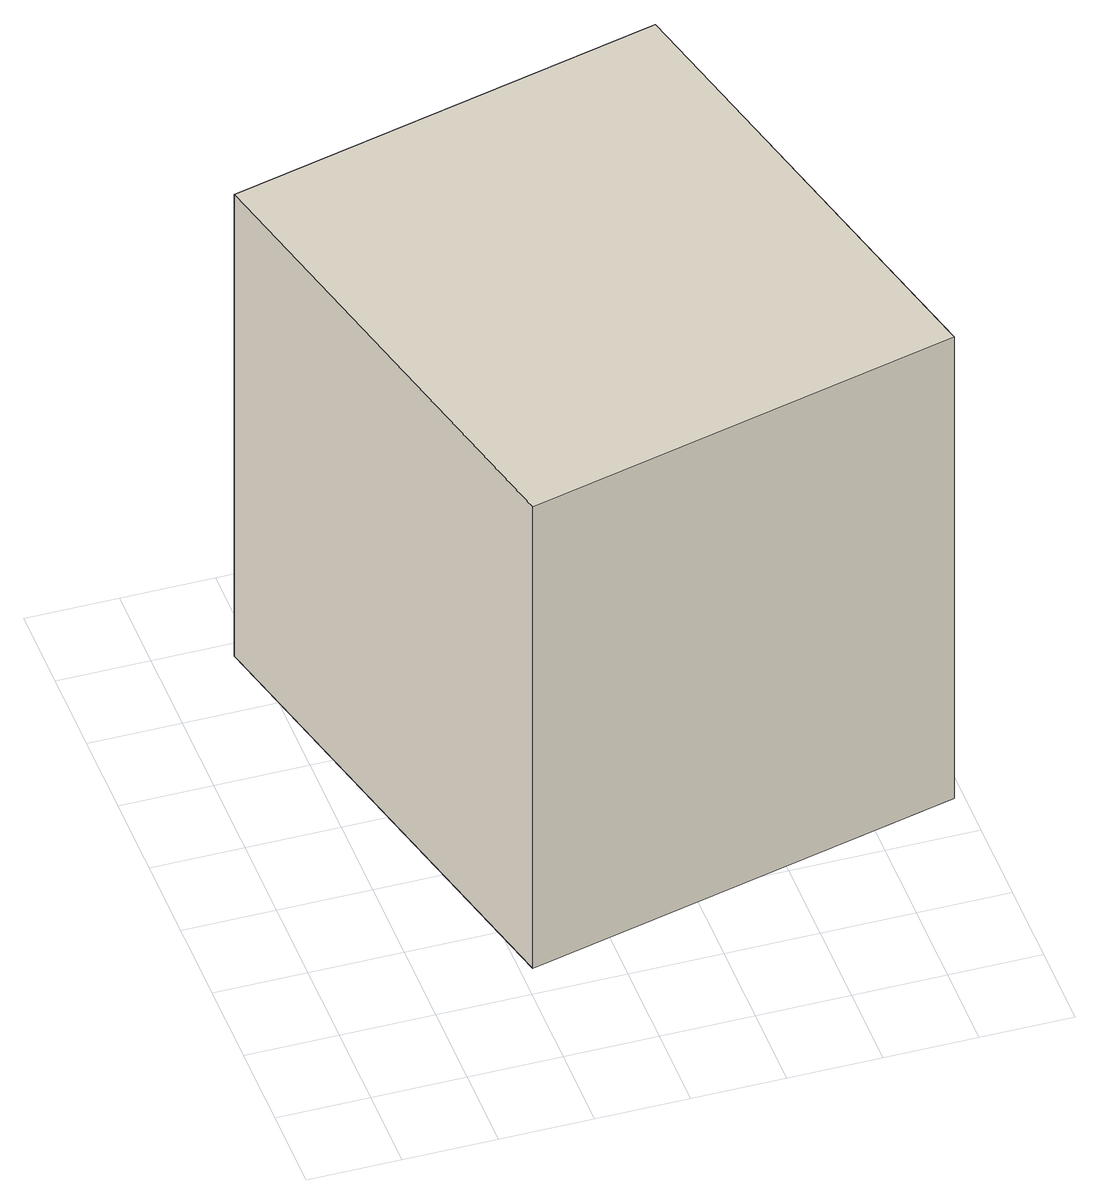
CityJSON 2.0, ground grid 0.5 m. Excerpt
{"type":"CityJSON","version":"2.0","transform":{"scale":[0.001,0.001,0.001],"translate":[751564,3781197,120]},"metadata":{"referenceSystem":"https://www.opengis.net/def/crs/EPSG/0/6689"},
"CityObjects":{
"building1":{"type":"Building","attributes":{"class":"3001","usage":"461","yearOfConstruction":"0001","measuredHeight":3,"storeysAboveGround":9999,"storeysBelowGround":9999,"BuildingDetailAttribute.totalFloorArea":-9999,"BuildingDetailAttribute.buildingFootprintArea":-9999,"BuildingDetailAttribute.buildingStructureType":"611","BuildingDetailAttribute.fireproofStructureType":"1011","BuildingDetailAttribute.landUseType":"231","BuildingDetailAttribute.specifiedBuildingCoverageRate":-9999,"BuildingDetailAttribute.specifiedFloorAreaRate":-9999,"BuildingDetailAttribute.buildingHeight":-9999,"BuildingDetailAttribute.surveyYear":"0001","BuildingIDAttribute.prefecture":"35","BuildingIDAttribute.city":"35215"},"address":[{"country":"日本","locality":"山口県周南市大字垰和田"}],"geometry":[{"type":"Solid","lod":"1","boundaries":[[[[0,1,2,3]],[[2,4,5,3]],[[1,6,4,2]],[[0,7,6,1]],[[3,5,7,0]],[[4,6,7,5]]]]}]}
},
"vertices":[
[1065,685,597],[400,3407,597],[2784,3992,597],[3449,1270,597],[2784,3992,3597],[3449,1270,3597],[400,3407,3597],[1065,685,3597]
]}
